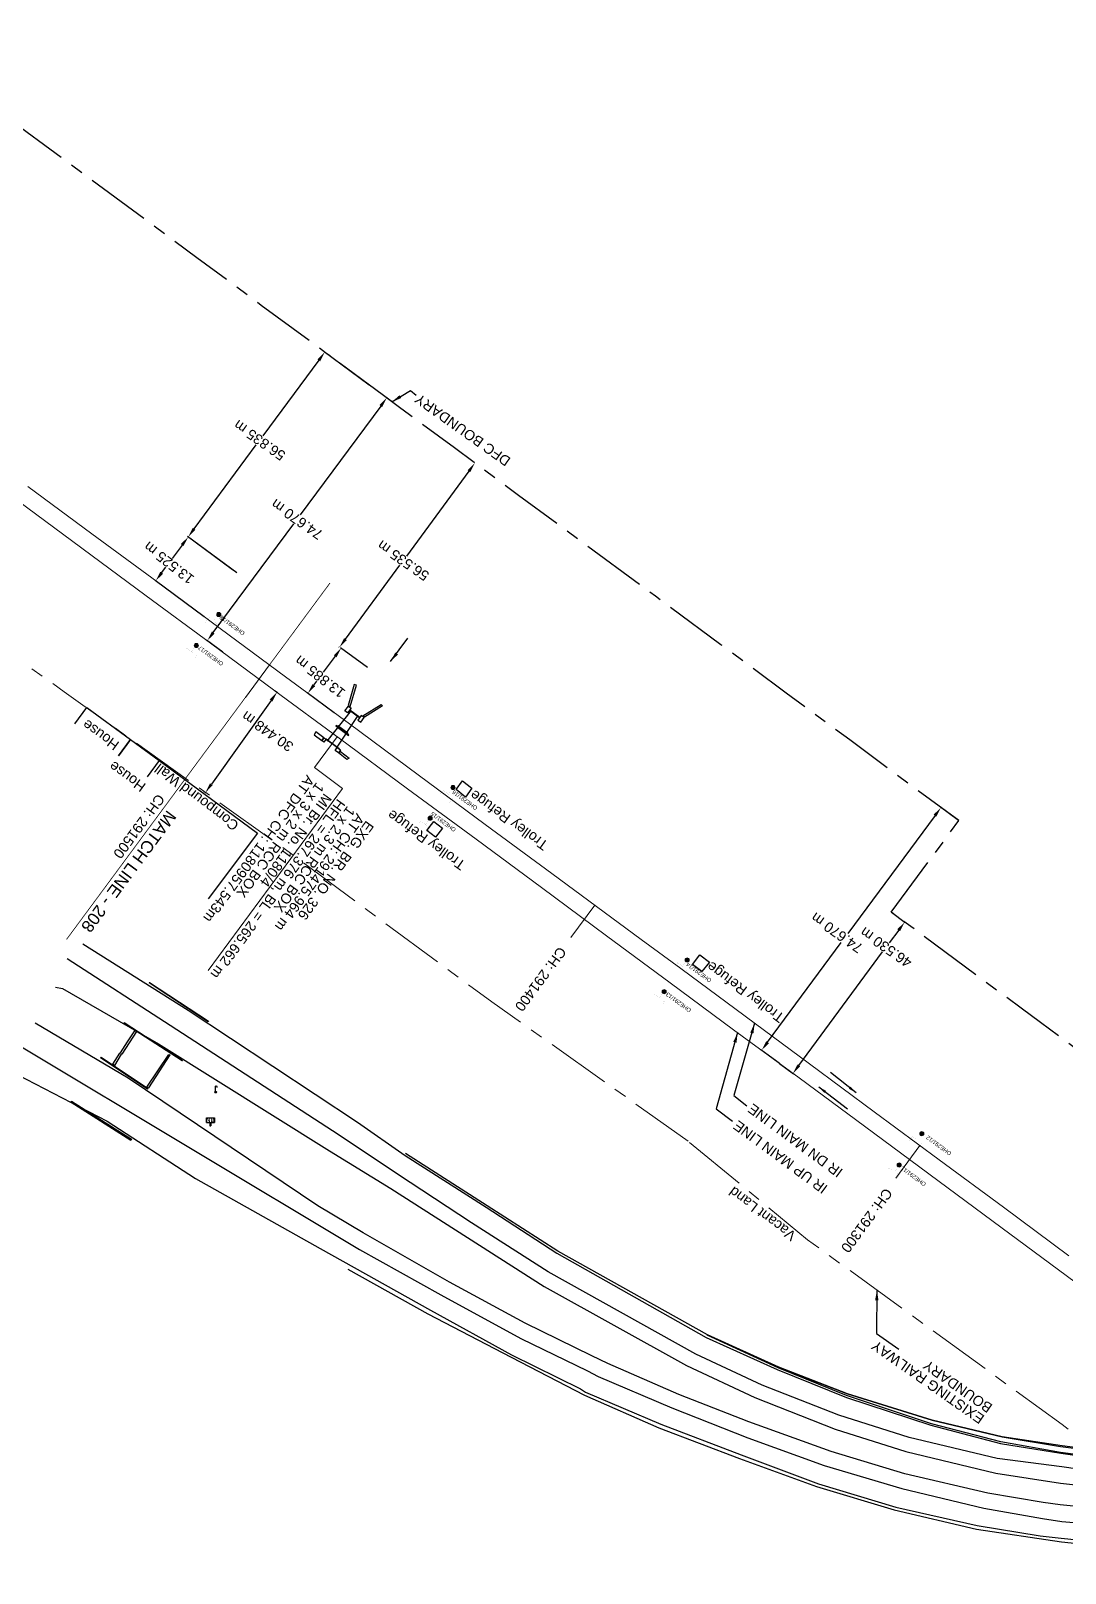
# Model space of a CAD drawing. Header units: metres. Extents: x 646303 to 662875, y 3366650 to 3378730.
# Drawn here: x 651579.8 to 651835.6, y 3374515.6 to 3374897 of the extents above; entities that cross this region are included whole.
import ezdxf
from ezdxf.enums import TextEntityAlignment as Align

# ---------------------------------------------------------------- set-up
doc = ezdxf.new("R2010")
doc.units = ezdxf.units.M
doc.header["$MEASUREMENT"] = 0
doc.header["$PDMODE"] = 3
doc.header["$PDSIZE"] = 0.5
doc.linetypes.add('CENTER', pattern=[50.8, 31.75, -6.35, 6.35, -6.35])
doc.linetypes.add('PHANTOM2', pattern=[1.25, 0.625, -0.125, 0.125, -0.125, 0.125, -0.125])
for name, color, linetype, lineweight in [('BOUNDARY DIMENTION', 10, 'Continuous', 0), ('BRIDGE DETAILS PLAN', 7, 'Continuous', 0), ('CANAL BOTTOM', 5, 'Continuous', 0), ('Existing Chainage', 7, 'Continuous', 0), ('Existing IR Track', 143, 'Continuous', 0), ('Existing Railway Boundary', 7, 'CENTER', 0), ('flow direction', 7, 'Continuous', 0), ('OHE MAST', 8, 'Continuous', 0), ('OHE MAST TEXT', 8, 'Continuous', 0)]:
    doc.layers.add(name, color=color, linetype=linetype, lineweight=lineweight)
for name, color, linetype in [('BRIDGE_PARAPET', 7, 'Continuous'), ('COMPOUND_WALL', 251, 'Continuous'), ('DFCC Boundary', 6, 'CENTER'), ('Dimension', 10, 'Continuous'), ('FOOTPATH', 251, 'Continuous'), ('GRILL', 251, 'Continuous'), ('LAMP_POST', 7, 'Continuous'), ('MATCH LINE', 7, 'Continuous'), ('NAME_BOARD', 251, 'Continuous'), ('RESIDENTIAL_BL_PUC', 251, 'Continuous'), ('RESIDENTIAL_BL_SEMI', 251, 'Continuous'), ('RETAINING_WALL', 7, 'Continuous'), ('SFL_SOFFIT_LVL', 251, 'Continuous'), ('Side Details', 251, 'Continuous'), ('SUB_ROAD_CENTRE', 34, 'Continuous'), ('SUB_ROAD_EDGE', 34, 'Continuous'), ('TOPO_TEXT', 251, 'Continuous'), ('TROLLEY_STAND', 7, 'Continuous'), ('WING_WALL', 7, 'Continuous')]:
    doc.layers.add(name, color=color, linetype=linetype)
doc.styles.add('NB', font='swissbo.ttf', dxfattribs={"height": 1.5})
doc.styles.get("Standard").update_dxf_attribs({"font": 'arial.ttf'})
doc.styles.add('Style-Arial', font='arial.ttf')
doc.dimstyles.new('DIM', dxfattribs={"dimtxt": 2.5, "dimasz": 2.5, "dimexe": 0.18, "dimexo": 0.0625, "dimgap": 0.09, "dimtad": 0, "dimtih": 1, "dimtoh": 1, "dimdec": 3, "dimzin": 0, "dimdsep": 46, "dimtxsty": 'Standard', "dimcen": 0.09, "dimadec": 0, "dimazin": 0, "dimtfac": 1, "dimtdec": 3, "dimtofl": 0, "dimtmove": 0, "dimatfit": 3, "dimfxl": 1, "dimtolj": 1, "dimtzin": 0, "dimarcsym": 0})
doc.dimstyles.new('ISO-25', dxfattribs={"dimtxt": 2.5, "dimasz": 2.5, "dimexe": 1.25, "dimexo": 0.625, "dimtad": 1, "dimtxsty": 'Standard', "dimcen": 2.5, "dimadec": 0, "dimazin": 0, "dimtfac": 1, "dimtmove": 0, "dimatfit": 3, "dimfxl": 1, "dimarcsym": 0})

# ---------------------------------------------------------------- blocks, each defined once
blk = doc.blocks.new('LP')
for points in [[(0, 0), (0, 1.5)], [(0.25, 1.35), (0.44, 1.35)]]:
    blk.add_lwpolyline(points)
for centre, radius, start, end in [((0.07, 0.99), 0.519, 57.6425, 97.3165), ((0.34, 1.33), 0.094, 11.7012, 168.0476)]:
    blk.add_arc(centre, radius, start, end)
at = {"extrusion": (0, 0, -1)}
blk.add_ellipse((0, 0.01), major_axis=(0.308, 0), ratio=0.400495, dxfattribs=at)
blk.add_ellipse((0.35, 1.36), major_axis=(0.0017, 0.0438), ratio=0.461056, start_param=1.74022, end_param=4.575836)
blk = doc.blocks.new('NB')
for p, q in [((-0.98, 0.82), (-0.98, 1.98)), ((-0.98, 1.98), (0.98, 1.98)), ((-0.98, 0.82), (0.98, 0.82)), ((-0.13, 0.82), (-0.13, 0)), ((-0.13, 0), (0.13, 0)), ((0.13, 0.82), (0.13, 0)), ((0.98, 1.98), (0.98, 0.82))]:
    blk.add_line(p, q)
at = {"style": 'NB', "width": 1.025371}
blk.add_text('NB', height=0.988, dxfattribs=at).set_placement((0, 1.4), align=Align.MIDDLE)
blk = doc.blocks.new('OHE MAST')
h = blk.add_hatch(color=256)
edge = h.paths.add_edge_path()
edge.add_arc((0, 0), 0.514, 0, 360)
at = {"const_width": 0.01, "flags": 128}
for points in [[(1.5, 3.5), (1.5, 2), (-1.5, 2), (-1.5, 3.5)], [(0, 2), (0, 0)]]:
    blk.add_lwpolyline(points, dxfattribs=at)
blk.add_circle((0, 0), 0.514)
blk = doc.blocks.new('*D7251')
at = {"layer": 'Defpoints', "color": 0, "transparency": 16777216}
for p in [(651656.58, 3374744.36), (651663.18, 3374739.49), (651654.94, 3374728.32)]:
    blk.add_point(p, dxfattribs=at)
at = {"layer": 'Dimension', "color": 0, "lineweight": -2, "transparency": 16777216}
for p, q in [((651655.1, 3374742.35), (651652.17, 3374738.38)), ((651663.13, 3374739.53), (651656.44, 3374744.47)), ((651649.82, 3374735.2), (651650.54, 3374736.18)), ((651654.89, 3374728.35), (651648.19, 3374733.29))]:
    blk.add_line(p, q, dxfattribs=at)
at = {"layer": 'Dimension', "color": 0, "transparency": 16777216}
for points in [[(651654.76, 3374742.6), (651655.43, 3374742.1), (651656.58, 3374744.36)], [(651649.49, 3374735.45), (651650.16, 3374734.95), (651648.34, 3374733.19)]]:
    blk.add_solid(points, dxfattribs=at)
at = {"layer": 'Dimension', "color": 0, "lineweight": 0, "transparency": 16777216, "insert": (651651.35, 3374737.28), "char_height": 2.5, "attachment_point": 5, "rotation": 142}
blk.add_mtext('\\A1;13.885 m', dxfattribs=at)
blk = doc.blocks.new('*D7252')
at = {"layer": 'Defpoints', "color": 0, "transparency": 16777216}
for p in [(651618.75, 3374771.86), (651630.8, 3374762.96), (651622.76, 3374752.08)]:
    blk.add_point(p, dxfattribs=at)
at = {"layer": 'Dimension', "color": 0, "lineweight": -2, "transparency": 16777216}
for p, q in [((651617.26, 3374769.85), (651614.82, 3374766.55)), ((651630.75, 3374762.99), (651618.6, 3374771.97)), ((651612.19, 3374763), (651613.19, 3374764.35)), ((651622.71, 3374752.12), (651610.56, 3374761.1))]:
    blk.add_line(p, q, dxfattribs=at)
at = {"layer": 'Dimension', "color": 0, "transparency": 16777216}
for points in [[(651616.93, 3374770.1), (651617.6, 3374769.61), (651618.75, 3374771.86)], [(651611.86, 3374763.25), (651612.53, 3374762.75), (651610.71, 3374760.99)]]:
    blk.add_solid(points, dxfattribs=at)
at = {"layer": 'Dimension', "color": 0, "lineweight": 0, "transparency": 16777216, "insert": (651614, 3374765.45), "char_height": 2.5, "attachment_point": 5, "rotation": 142}
blk.add_mtext('\\A1;13.525 m', dxfattribs=at)
blk = doc.blocks.new('*D7317')
at = {"layer": 'Defpoints', "color": 0, "linetype": 'ByBlock', "ltscale": 0.5, "transparency": 16777216}
for p in [(651640.21, 3374733.81), (651622.54, 3374709.02), (651623.04, 3374708.66)]:
    blk.add_point(p, dxfattribs=at)
at = {"layer": 'Existing Railway Boundary', "color": 0, "linetype": 'ByBlock', "lineweight": -2, "ltscale": 0.5, "transparency": 16777216}
for p, q in [((651639.26, 3374731.42), (651624.49, 3374710.7)), ((651640.26, 3374733.78), (651640.86, 3374733.35)), ((651622.59, 3374708.98), (651623.19, 3374708.56))]:
    blk.add_line(p, q, dxfattribs=at)
at = {"layer": 'Existing Railway Boundary', "color": 0, "linetype": 'ByBlock', "ltscale": 0.5, "transparency": 16777216}
for points in [[(651638.92, 3374731.66), (651639.6, 3374731.18), (651640.71, 3374733.46)], [(651624.15, 3374710.94), (651624.83, 3374710.46), (651623.04, 3374708.66)]]:
    blk.add_solid(points, dxfattribs=at)
at = {"layer": 'Existing Railway Boundary', "color": 0, "linetype": 'ByBlock', "ltscale": 0.5, "transparency": 16777216, "insert": (651638.38, 3374723.77), "char_height": 2.5, "attachment_point": 5, "rotation": 145}
blk.add_mtext('\\A1;30.448 m', dxfattribs=at)
blk = doc.blocks.new('*D7104')
at = {"layer": 'BOUNDARY DIMENTION', "color": 0, "lineweight": -2, "transparency": 16777216}
for p, q in [((651688.16, 3374788.12), (651672.74, 3374767.12)), ((651689.59, 3374790.17), (651689.5, 3374790.24)), ((651657.66, 3374746.58), (651671.12, 3374764.91)), ((651656.13, 3374744.6), (651656.03, 3374744.67))]:
    blk.add_line(p, q, dxfattribs=at)
at = {"layer": 'BOUNDARY DIMENTION', "color": 0, "transparency": 16777216}
for points in [[(651687.82, 3374788.36), (651688.5, 3374787.87), (651689.64, 3374790.13)], [(651657.32, 3374746.83), (651657.99, 3374746.33), (651656.18, 3374744.57)]]:
    blk.add_solid(points, dxfattribs=at)
at = {"layer": 'Defpoints', "color": 0, "transparency": 16777216}
for p in [(651689.64, 3374790.13), (651689.64, 3374790.13), (651656.18, 3374744.57)]:
    blk.add_point(p, dxfattribs=at)
at = {"layer": 'BOUNDARY DIMENTION', "color": 0, "transparency": 16777216, "insert": (651671.93, 3374766.02), "char_height": 2.5, "attachment_point": 5, "rotation": 145}
blk.add_mtext('\\A1;56.535 m', dxfattribs=at)
blk = doc.blocks.new('*D7113')
at = {"layer": 'BOUNDARY DIMENTION', "color": 0, "lineweight": -2, "transparency": 16777216}
for p, q in [((651651.04, 3374815.55), (651637.23, 3374796.86)), ((651663.52, 3374809.43), (651652.38, 3374817.66)), ((651620.23, 3374773.86), (651635.6, 3374794.66)), ((651629.74, 3374763.73), (651618.6, 3374771.96))]:
    blk.add_line(p, q, dxfattribs=at)
at = {"layer": 'BOUNDARY DIMENTION', "color": 0, "transparency": 16777216}
for points in [[(651650.71, 3374815.79), (651651.38, 3374815.3), (651652.53, 3374817.56)], [(651619.89, 3374774.11), (651620.56, 3374773.62), (651618.74, 3374771.85)]]:
    blk.add_solid(points, dxfattribs=at)
at = {"layer": 'Defpoints', "color": 0, "transparency": 16777216}
for p in [(651652.53, 3374817.56), (651663.57, 3374809.39), (651629.79, 3374763.69)]:
    blk.add_point(p, dxfattribs=at)
at = {"layer": 'BOUNDARY DIMENTION', "color": 0, "transparency": 16777216, "insert": (651636.41, 3374795.76), "char_height": 2.5, "attachment_point": 5, "rotation": 145}
blk.add_mtext('\\A1;56.835 m', dxfattribs=at)
blk = doc.blocks.new('*D6985')
at = {"layer": 'Defpoints', "color": 0, "linetype": 'Continuous', "ltscale": 0.5, "transparency": 16777216}
for p in [(651792.61, 3374679.08), (651795.96, 3374676.61), (651764.97, 3374641.65)]:
    blk.add_point(p, dxfattribs=at)
at = {"layer": 'DFCC Boundary', "color": 0, "linetype": 'Continuous', "lineweight": -2, "ltscale": 0.5, "transparency": 16777216}
for p, q in [((651792.66, 3374679.04), (651796.1, 3374676.5)), ((651794.47, 3374674.6), (651792.14, 3374671.44)), ((651769.8, 3374641.18), (651790.51, 3374669.24)), ((651765.02, 3374641.61), (651768.46, 3374639.07))]:
    blk.add_line(p, q, dxfattribs=at)
at = {"layer": 'DFCC Boundary', "color": 0, "linetype": 'Continuous', "ltscale": 0.5, "transparency": 16777216}
for points in [[(651794.14, 3374674.84), (651794.81, 3374674.35), (651795.96, 3374676.61)], [(651769.47, 3374641.43), (651770.14, 3374640.94), (651768.32, 3374639.17)]]:
    blk.add_solid(points, dxfattribs=at)
at = {"layer": 'DFCC Boundary', "color": 0, "linetype": 'Continuous', "ltscale": 0.5, "transparency": 16777216, "insert": (651791.33, 3374670.34), "char_height": 2.5, "attachment_point": 5, "rotation": 145}
blk.add_mtext('\\A1;46.530 m', dxfattribs=at)
blk = doc.blocks.new('*D6986')
at = {"layer": 'Defpoints', "color": 0, "linetype": 'Continuous', "ltscale": 0.5, "transparency": 16777216}
for p in [(651804.94, 3374704.95), (651809.35, 3374701.7), (651764.97, 3374641.65)]:
    blk.add_point(p, dxfattribs=at)
at = {"layer": 'DFCC Boundary', "color": 0, "linetype": 'Continuous', "lineweight": -2, "ltscale": 0.5, "transparency": 16777216}
for p, q in [((651809.3, 3374701.74), (651804.8, 3374705.06)), ((651803.46, 3374702.94), (651781.88, 3374673.75)), ((651762.05, 3374646.91), (651780.26, 3374671.55)), ((651764.92, 3374641.68), (651760.42, 3374645.01))]:
    blk.add_line(p, q, dxfattribs=at)
at = {"layer": 'DFCC Boundary', "color": 0, "linetype": 'Continuous', "ltscale": 0.5, "transparency": 16777216}
for points in [[(651803.12, 3374703.19), (651803.79, 3374702.7), (651804.94, 3374704.95)], [(651761.72, 3374647.16), (651762.39, 3374646.66), (651760.57, 3374644.9)]]:
    blk.add_solid(points, dxfattribs=at)
at = {"layer": 'DFCC Boundary', "color": 0, "linetype": 'Continuous', "ltscale": 0.5, "transparency": 16777216, "insert": (651779.19, 3374673.97), "char_height": 2.5, "attachment_point": 5, "rotation": 145}
blk.add_mtext('\\A1;74.670 m', dxfattribs=at)
blk = doc.blocks.new('*D7006')
at = {"layer": 'Defpoints', "color": 0, "linetype": 'Continuous', "ltscale": 0.5, "transparency": 16777216}
for p in [(651667.85, 3374806.24), (651671.76, 3374803.35), (651627.37, 3374743.31)]:
    blk.add_point(p, dxfattribs=at)
at = {"layer": 'DFCC Boundary', "color": 0, "linetype": 'Continuous', "lineweight": -2, "ltscale": 0.5, "transparency": 16777216}
for p, q in [((651666.36, 3374804.23), (651646.47, 3374777.32)), ((651671.71, 3374803.39), (651667.71, 3374806.35)), ((651624.95, 3374748.21), (651644.84, 3374775.12)), ((651627.32, 3374743.34), (651623.32, 3374746.3))]:
    blk.add_line(p, q, dxfattribs=at)
at = {"layer": 'DFCC Boundary', "color": 0, "linetype": 'Continuous', "ltscale": 0.5, "transparency": 16777216}
for points in [[(651666.03, 3374804.48), (651666.7, 3374803.98), (651667.85, 3374806.24)], [(651624.61, 3374748.45), (651625.28, 3374747.96), (651623.46, 3374746.2)]]:
    blk.add_solid(points, dxfattribs=at)
at = {"layer": 'DFCC Boundary', "color": 0, "linetype": 'Continuous', "ltscale": 0.5, "transparency": 16777216, "insert": (651645.66, 3374776.22), "char_height": 2.5, "attachment_point": 5, "rotation": 145}
blk.add_mtext('\\A1;74.670 m', dxfattribs=at)

msp = doc.modelspace()

# ---------------------------------------------------------------- linework, layer by layer
at = {"layer": 'BRIDGE DETAILS PLAN', "color": 7, "linetype": 'Continuous', "lineweight": 0, "flags": 128}
msp.add_lwpolyline([(651655.6363, 3374722.4113), (651650.0147, 3374714.8067), (651656.9557, 3374709.6756), (651623.6696, 3374664.6482)], dxfattribs=at)
at = {"layer": 'BRIDGE_PARAPET', "linetype": 'Continuous'}
for points in [[(651661.109, 3374727.158, 268.439), (651658.612, 3374728.904, 268.446), (651658.729, 3374729.07, 268.444), (651661.226, 3374727.324, 268.444)], [(651655.312, 3374725.197, 268.469), (651655.257, 3374725.106, 268.471), (651658.406, 3374722.792, 268.457), (651658.486, 3374722.916, 268.454)], [(651658.108, 3374723.253, 268.472), (651658.248, 3374723.317, 268.466), (651655.788, 3374725.138, 268.452), (651655.74, 3374724.982, 268.453)], [(651652.898, 3374721.902, 268.436), (651656.053, 3374719.579, 268.43), (651655.974, 3374719.491, 268.433), (651652.819, 3374721.814, 268.433)], [(651623.708, 3374651.95, 271.07), (651609.123, 3374661.579, 270.803), (651609.19, 3374661.709, 270.803), (651623.7767, 3374652.0789, 270.803)], [(651617.275, 3374642.276, 270.957), (651602.799, 3374651.646, 271.096), (651602.887, 3374651.78, 271.075), (651617.3635, 3374642.4097, 271.075)], [(651608.711, 3374635.292, 270.593), (651597.049, 3374643.062, 270.6), (651597.226, 3374643.211, 270.594), (651608.888, 3374635.441, 270.594)], [(651604.56, 3374622.631, 270.334), (651589.7781, 3374631.9852, 270.315), (651589.928, 3374632.299, 270.317), (651604.7099, 3374622.9448, 270.317)]]:
    msp.add_polyline3d(points, close=True, dxfattribs=at)
at = {"layer": 'COMPOUND_WALL', "linetype": 'Continuous'}
msp.add_polyline3d([(651611.587, 3374716.56, 267.061), (651635.871, 3374698.608, 266.224), (651623.669, 3374682.396, 267.678)], dxfattribs=at)
at = {"layer": 'DFCC Boundary', "ltscale": 0.5, "flags": 128}
msp.add_lwpolyline([(655695.597, 3371812.1897), (655640.8822, 3371912.823), (655580.0449, 3371996.7158), (655509.7792, 3372062.0857), (655426.9534, 3372113.9756), (655342.6069, 3372167.9462), (655257.8854, 3372221.2222), (655173.2688, 3372275.363), (655087.3459, 3372327.2788), (655002.8598, 3372380.6107), (654914.5097, 3372429.9473), (654741.1355, 3372529.4419), (654650.033, 3372576.4159), (654568.6995, 3372626.155), (654571.9877, 3372630.6369), (654391.4686, 3372756.327), (654377.1337, 3372736.8494), (654004.4289, 3373016.6995), (654007.7887, 3373020.6424), (653690.5739, 3373253.6486), (653690.5425, 3373253.6059), (653433.8132, 3373453.1485), (653440.7668, 3373462.5592), (653208.8394, 3373636.5534), (653216.1698, 3373646.5105), (653142.1983, 3373700.8896), (653053.6963, 3373771.1122), (652994.4341, 3373810.5255), (652929.3691, 3373859.5713), (652860.9168, 3373902.1103), (652749.6028, 3373984.4705), (652631.2396, 3374070.7175), (652636.2281, 3374078.1704), (652537.912, 3374145.7283), (652392.904, 3374241.2711), (652388.7719, 3374235.6812), (652308.569, 3374304.8076), (652315.9256, 3374314.7669), (652103.9815, 3374448.7876), (652083.1937, 3374464.1943), (652072.7494, 3374471.9329), (652052.3219, 3374487.0684), (652038.1897, 3374497.5387), (652024.0173, 3374508.0388), (652009.8347, 3374518.5254), (651995.6683, 3374529), (651981.7515, 3374539.2836), (651967.8828, 3374549.5317), (651954.6903, 3374559.2866), (651941.4997, 3374569.04), (651923.9377, 3374582.0168), (651906.3215, 3374595.0337), (651892.0868, 3374605.5547), (651877.7985, 3374616.1153), (651861.6288, 3374628.0564), (651845.5071, 3374639.9619), (651829.5757, 3374651.7544), (651824.7911, 3374655.296), (651813.6747, 3374663.5244), (651797.4592, 3374675.4968), (651792.6217, 3374679.0685), (651809.3453, 3374701.6999), (651798.0335, 3374710.0518), (651782.3495, 3374721.6444), (651766.6655, 3374733.2369), (651750.5163, 3374745.1875), (651734.3118, 3374757.179), (651717.3274, 3374769.6994), (651700.4625, 3374782.1317), (651684.6001, 3374793.8578), (651668.5938, 3374805.6902), (651652.6806, 3374817.4203), (651636.8173, 3374829.1137), (651620.9269, 3374840.8662), (651604.9647, 3374852.6718), (651588.7459, 3374864.6312), (651572.5882, 3374876.5455), (651556.6943, 3374888.2868), (651540.8409, 3374899.9983), (651524.5553, 3374912.0488), (651508.2568, 3374924.109), (651492.7938, 3374935.5157), (651477.3997, 3374946.8715), (651461.3291, 3374958.7436), (651445.2311, 3374970.6359), (651429.3555, 3374982.3615), (651413.4375, 3374994.1184), (651396.6322, 3375006.522), (651379.7761, 3375018.963), (651363.6644, 3375030.8565), (651352.7728, 3375038.8965), (651331.6522, 3375054.4784), (651315.7738, 3375066.1947), (651299.7306, 3375078.0412), (651283.6239, 3375089.9346), (651273.9044, 3375097.1057), (651264.2377, 3375104.2378), (651243.4187, 3375119.6324), (651222.5077, 3375135.095), (651201.5462, 3375150.5784), (651180.4926, 3375166.1298), (651161.7365, 3375179.9701), (651143.0969, 3375193.7244), (651126.6442, 3375205.9373), (651110.0563, 3375218.2505), (651088.7204, 3375233.9244), (651067.5473, 3375249.4788), (651049.4448, 3375262.8672), (651031.0656, 3375276.4601), (651013.3004, 3375289.5618), (650995.6557, 3375302.5748), (650975.556, 3375317.4171), (650955.4878, 3375332.2363), (650948.8014, 3375337.1771), (650951.4372, 3375340.7501), (650937.0874, 3375351.3535), (650916.0918, 3375366.8677), (650897.9224, 3375380.2929), (650879.805, 3375393.6796), (650866.8386, 3375403.2309), (650853.9116, 3375412.7532), (650835.5886, 3375426.289), (650817.2946, 3375439.8035), (650797.968, 3375454.1206), (650778.7222, 3375468.3781), (650760.7655, 3375481.6337), (650742.8011, 3375494.8949), (650723.0807, 3375509.4255), (650703.3693, 3375523.9495), (650688.6613, 3375534.8372), (650673.8463, 3375545.804), (650653.7938, 3375560.6295), (650633.6894, 3375575.4932), (650612.6421, 3375591.0542), (650592.0153, 3375606.3042), (650570.0328, 3375622.5591), (650548.5001, 3375638.4814), (650530.5234, 3375651.793), (650512.3606, 3375665.2423), (650494.7465, 3375678.2665), (650476.9008, 3375691.462), (650459.2976, 3375704.4721), (650441.3132, 3375717.7633), (650427.1261, 3375728.1319), (650413.8099, 3375737.864), (650402.677, 3375746.2697), (650389.8486, 3375755.6668), (650377.7322, 3375764.5425), (650360.7275, 3375777.1141), (650343.7744, 3375789.6482), (650325.0342, 3375803.5254), (650306.3109, 3375817.39), (650287.6225, 3375831.2124), (650268.717, 3375845.1957), (650250.337, 3375858.8009), (650231.8256, 3375872.5033), (650215.4559, 3375884.6355), (650199.261, 3375896.6381), (650189.9351, 3375903.5429), (650184.6476, 3375907.4517), (650170.3331, 3375918.0338), (650153.2211, 3375930.7288), (650135.9365, 3375943.5518), (650119.2313, 3375955.9159), (650102.3769, 3375968.3905), (650085.2738, 3375981.0461), (650068.2078, 3375993.6742), (650052.7787, 3376005.1011), (650037.4384, 3376016.4621), (650022.1728, 3376027.766), (650006.9632, 3376039.0283), (649974.7512, 3376062.8762), (649961.4537, 3376072.7117), (649948.2091, 3376082.508), (649944.476, 3376085.2722), (649918.728, 3376050.5341), (649909.4316, 3376057.4177), (649896.4092, 3376067.0604), (649893.7832, 3376069.0128), (649891.1645, 3376070.9437), (649888.4639, 3376072.9569), (649875.744, 3376082.3694), (649867.5551, 3376088.4016), (649853.4118, 3376098.8745), (649839.2513, 3376109.3603), (649829.0749, 3376116.9005), (649827.2194, 3376118.2675), (649818.0867, 3376125.0366), (649808.8566, 3376131.8779), (649793.2502, 3376143.4201), (649777.6288, 3376154.9733), (649763.6321, 3376165.3144), (649749.5741, 3376175.7007), (649733.9228, 3376187.2754), (649718.3343, 3376198.8036), (649705.3241, 3376208.4391), (649692.3703, 3376218.0327), (649678.0208, 3376228.6769), (649663.5747, 3376239.3366), (649646.4625, 3376252.0623), (649634.6272, 3376260.744), (649624.9192, 3376267.9946), (649615.0208, 3376275.3876), (649599.9831, 3376286.4834), (649588.9857, 3376294.598), (649590.032, 3376296.0132), (649586.1685, 3376298.8639), (649569.3593, 3376311.3207), (649552.641, 3376323.7102), (649537.2353, 3376335.0739), (649521.9792, 3376346.327), (649506.2408, 3376358.0035), (649490.3575, 3376369.7875), (649475.7578, 3376380.5673), (649461.1933, 3376391.3211), (649445.4753, 3376402.9572), (649429.8494, 3376414.5253), (649414.4906, 3376425.9209), (649378.3483, 3376452.6365), (649368.4603, 3376459.9984), (649352.6509, 3376471.6682), (649336.6992, 3376483.4434), (649322.3941, 3376494.1037), (649307.6557, 3376505.0862), (649290.8736, 3376517.4208), (649273.972, 3376529.8435), (649258.1992, 3376541.4854), (649242.2966, 3376553.2232), (649226.5432, 3376564.8634), (649210.8826, 3376576.435), (649195.2207, 3376588.0769), (649179.5326, 3376599.7383), (649164.9134, 3376610.5118), (649150.5177, 3376621.1205), (649135.415, 3376632.3287), (649120.2337, 3376643.5954), (649107.8929, 3376652.6743), (649095.5927, 3376661.7234), (649079.5687, 3376673.5769), (649063.4846, 3376685.4748), (649046.5651, 3376697.9756), (649029.6506, 3376710.4727), (649013.3465, 3376722.5351), (648996.9805, 3376734.6431), (648980.3936, 3376746.8979), (648963.6626, 3376759.259), (648946.7453, 3376771.7643), (648929.6945, 3376784.3682), (648913.5118, 3376796.3614), (648897.2206, 3376808.435), (648876.2496, 3376823.9678), (648855.1325, 3376839.6089), (648839.3985, 3376851.2044), (648823.6596, 3376862.8037), (648806.187, 3376875.7235), (648788.7814, 3376888.5937), (648772.4766, 3376900.6763), (648756.1277, 3376912.7915), (648748.6058, 3376918.3049), (648733.321, 3376929.6306), (648718.1841, 3376940.8501), (648694.1574, 3376958.9078), (648686.9154, 3376964.1595), (648685.9321, 3376964.8321), (648667.95, 3376978.2197), (648649.3198, 3376992.1471), (648633.5557, 3377003.8368), (648617.684, 3377015.6038), (648613.3865, 3377018.7718), (648613.1308, 3377018.4261), (648605.39, 3377024.1325), (648593.439, 3377032.9404), (648576.5994, 3377045.3816), (648559.8787, 3377057.7351), (648542.9247, 3377070.3132), (648525.9483, 3377082.908), (648511.3109, 3377093.7409), (648496.5572, 3377104.6599), (648477.562, 3377118.7172), (648458.5464, 3377132.7896), (648451.3349, 3377138.2101), (648435.5918, 3377149.862), (648422.1096, 3377159.9046), (648408.3664, 3377170.0637), (648394.6863, 3377180.1761), (648381.6588, 3377189.818), (648368.6059, 3377199.4787), (648354.1188, 3377210.196), (648339.6473, 3377220.9017), (648325.8166, 3377231.1386), (648311.9735, 3377241.3853), (648297.2469, 3377252.2824), (648283.6168, 3377262.3688), (648282.6002, 3377260.9951), (648281.5015, 3377261.8082), (648268.446, 3377271.4578), (648255.3849, 3377281.1115), (648243.3023, 3377290.0413), (648231.5826, 3377298.7116), (648230.1246, 3377299.843), (648216.137, 3377310.1827), (648202.3989, 3377320.3379), (648187.9045, 3377331.0225), (648173.4524, 3377341.7035), (648159.964, 3377351.7009), (648146.3755, 3377361.7726), (648132.3698, 3377372.1252), (648118.3132, 3377382.5155), (648104.5683, 3377392.6752), (648090.8453, 3377402.8186), (648079.0331, 3377411.5788), (648067.1746, 3377420.3734), (648052.1864, 3377431.461), (648037.1291, 3377442.5999), (648023.4384, 3377452.7367), (648009.6421, 3377462.9518), (647998.5681, 3377471.1475), (647977.6651, 3377486.6371), (647970.8013, 3377491.7424), (647954.3046, 3377504.0127), (647940.5645, 3377514.1537), (647927.1436, 3377524.0583), (647912.5029, 3377534.9198), (647897.7662, 3377545.8524), (647883.3488, 3377556.5286), (647868.9785, 3377567.1699), (647855.3948, 3377577.2425), (647841.7032, 3377587.3948), (647828.8284, 3377596.8277), (647815.9828, 3377606.2395), (647798.869, 3377618.9232), (647787.996, 3377626.9816), (647769.1212, 3377640.9619), (647756.6675, 3377650.183), (647742.624, 3377660.5991), (647728.5049, 3377671.0713), (647713.635, 3377682.0926), (647698.699, 3377693.1628), (647681.9918, 3377705.517), (647665.4025, 3377717.7839), (647652.0515, 3377727.6811), (647638.8028, 3377737.5025), (647625.2604, 3377747.546), (647611.724, 3377757.585), (647601.846, 3377764.9047), (647586.5632, 3377776.2354), (647574.9107, 3377784.8659), (647552.1318, 3377801.7377), (647544.5766, 3377807.3492), (647531.2096, 3377817.2774), (647518.7824, 3377826.4783), (647506.3678, 3377835.6698), (647493.0662, 3377845.5438), (647479.7149, 3377855.4547), (647466.3541, 3377865.3556), (647452.9886, 3377875.26), (647440.1702, 3377884.755), (647427.3392, 3377894.2595), (647421.9004, 3377898.2902), (647422.4016, 3377898.9655), (647413.1507, 3377905.8213), (647398.5546, 3377916.6386), (647385.2867, 3377926.4568), (647372.1159, 3377936.2032), (647357.4127, 3377947.1112), (647351.2811, 3377951.6601), (647330.0092, 3377967.4105), (647317.4471, 3377976.6964), (647304.414, 3377986.3606), (647291.335, 3377996.0589), (647278.7541, 3378005.3917), (647266.0777, 3378014.7954), (647252.9457, 3378024.4462), (647239.9839, 3378033.9719), (647225.7512, 3378044.5255), (647211.5179, 3378055.0796), (647196.511, 3378066.208), (647181.4966, 3378077.3419), (647167.7872, 3378087.5064), (647154.0498, 3378097.6917), (647140.7668, 3378107.5414), (647127.4862, 3378117.3893), (647113.2521, 3378127.9375), (647099.0375, 3378138.4713), (647085.0268, 3378148.8592), (647070.9977, 3378159.2608), (647056.5444, 3378169.9697), (647042.0873, 3378180.6814), (647027.5624, 3378191.4464), (647013.0728, 3378202.1851), (646999.864, 3378211.9684), (646986.6741, 3378221.7376), (646973.6148, 3378231.4185), (646960.4875, 3378241.1499), (646945.7953, 3378252.0414), (646931.0256, 3378262.9902), (646930.6274, 3378263.2852), (646951.9475, 3378292.0562)], dxfattribs=at)
at = {"layer": 'Existing Chainage', "color": 0, "linetype": 'Continuous', "lineweight": 13, "flags": 128}
for points in [[(651632.9078, 3374732.1508), (651638.8474, 3374740.1957)], [(651713.3619, 3374672.757), (651719.2995, 3374680.8034)], [(651793.7694, 3374613.3155), (651799.7124, 3374621.358)]]:
    msp.add_lwpolyline(points, dxfattribs=at)
at = {"layer": 'Existing IR Track', "flags": 128}
for points in [[(651579.1189, 3374784.3325), (651594.9406, 3374772.6556), (651610.9589, 3374760.8073), (651626.6494, 3374749.2014), (651642.7856, 3374737.2881), (651658.6137, 3374725.6023), (651675.5894, 3374713.0667), (651692.2289, 3374700.7793), (651708.6751, 3374688.6433), (651730.784, 3374672.3289), (651740.5678, 3374665.1098), (651756.4758, 3374653.3717), (651772.4107, 3374641.5647), (651788.4038, 3374629.7145), (651804.4734, 3374617.8398), (651820.3699, 3374606.093), (651836.5668, 3374594.1114)], [(651576.5256, 3374780.8318), (651592.4639, 3374769.0439), (651608.3751, 3374757.3152), (651624.2474, 3374745.6152), (651640.2129, 3374733.813), (651656.1152, 3374722.0573), (651673.0205, 3374709.5953), (651689.9496, 3374697.1156), (651706.099, 3374685.1649), (651722.2482, 3374673.2143), (651737.9662, 3374661.5967), (651753.6503, 3374650.004), (651769.8215, 3374638.0643), (651786.0143, 3374626.1085), (651801.8928, 3374614.3552), (651817.845, 3374602.5474), (651833.9874, 3374590.6265), (651850.1571, 3374578.6854)]]:
    msp.add_lwpolyline(points, dxfattribs=at)
at = {"layer": 'Existing Railway Boundary', "ltscale": 0.5, "flags": 128}
for points in [[(646392.1468, 3378591.2261), (646396.278, 3378587.827), (646429.651, 3378563.418), (646508.624, 3378505.748), (646567.005, 3378462.112), (646623.834, 3378415.482), (646669.109, 3378384.322), (646783.715, 3378301.571), (646838.51, 3378262.658), (646952.965, 3378175.311), (647008.322, 3378137.109), (647042.48, 3378108.182), (647061.492, 3378093.308), (647116.071, 3378054.446), (647172.63, 3378010.839), (647203.302, 3377988.485), (647278.805, 3377934.138), (647286.816, 3377929.324), (647322.757, 3377901.879), (647327.453, 3377897.612), (647377.707, 3377860.589), (647378.814, 3377859.734), (647437.901, 3377816.941), (647606.644, 3377691.844), (647666.769, 3377648.092), (647794.937, 3377549.687), (647975.1074, 3377413.5011), (647977.8017, 3377417.0657), (648027.4338, 3377380.0062), (648110.3973, 3377319.5954), (648183.2081, 3377266.1501), (648191.8776, 3377258.0726), (648269.3864, 3377190.3732), (648349.8663, 3377128.7481), (648429.2911, 3377068.0894), (648510.0332, 3377005.89), (648593.7861, 3376946.3385), (648703.2639, 3376868.3893), (648785.9497, 3376807.1919), (648843.0976, 3376764.9217), (648884.3359, 3376734.4192), (648925.4213, 3376703.4942), (649003.8619, 3376641.5777), (649085.6243, 3376580.268), (649160.7342, 3376521.6531), (649159.399, 3376518.699), (649597.03, 3376195.673), (649628.576, 3376173.111), (649858.736, 3376011.074), (649859.639, 3376011.308), (649903.9096, 3375976.0332), (649983.9778, 3375912.8788), (650064.087, 3375849.8458), (650145.5828, 3375789.5147), (650203.6992, 3375747.6273), (650229.1146, 3375729.8999), (650311.1336, 3375670.8996), (650393.4676, 3375613.5658), (650474.1888, 3375553.4634), (650558.5306, 3375491.2802), (650640.5125, 3375430.4873), (650721.5874, 3375369.5602), (650805.2992, 3375310.9776), (650888.8131, 3375251.7425), (650970.5637, 3375191.0218), (650979.148, 3375182.473), (651022.914, 3375150.971), (651049.438, 3375131.658), (651080.6121, 3375108.7365), (651121.6394, 3375080.124), (651162.5065, 3375051.934), (651219.8827, 3375012.3945), (651276.5566, 3374969.1448), (651325.3169, 3374928.7321), (651378.6731, 3374889.2566), (651430.8267, 3374849.9676), (651482.8933, 3374810.1206), (651533.9278, 3374772.1437), (651588.1143, 3374733.5561), (651641.577, 3374695.4503), (651693.877, 3374656.8656), (651742.5416, 3374622.3281)], [(652138.5181, 3374169.269), (652262.3125, 3374174.3455), (652341.9904, 3374170.6582), (652396.815, 3374164.7258), (652243.2574, 3374262.7332), (651946.597, 3374469.5072), (651834.8679, 3374552.3693), (651771.9082, 3374598.0705), (651742.5416, 3374622.3281)]]:
    msp.add_lwpolyline(points, dxfattribs=at)
at = {"layer": 'FOOTPATH', "linetype": 'Continuous'}
msp.add_polyline3d([(651856.4517, 3374542.5836, 276.112), (651834.5059, 3374545.4344, 275.828), (651819.7399, 3374548.0991, 275.615), (651802.5668, 3374552.5392, 275.286), (651781.5627, 3374559.5529, 274.78), (651764.6672, 3374566.3379, 274.346), (651747.1267, 3374574.4498, 273.867), (651747.2097, 3374574.5438, 273.896), (651764.7778, 3374566.5437, 274.402), (651781.7969, 3374559.9322, 274.884), (651802.774, 3374553.4161, 275.287), (651820.0623, 3374549.3397, 275.665), (651834.532, 3374546.9432, 275.825), (651856.5935, 3374544.1819, 276.173)], dxfattribs=at)
at = {"layer": 'GRILL', "linetype": 'Continuous'}
for points in [[(652142.7375, 3374535.3484, 273.706), (652114.8571, 3374535.9299, 274.383), (652088.5238, 3374536.8715, 274.872), (652062.1041, 3374537.4779, 275.417), (652042.5721, 3374538.1085, 275.711), (652021.1063, 3374538.63, 275.997), (651998.6673, 3374539.2986, 276.32), (651973.6598, 3374540.0301, 276.466), (651938.5545, 3374540.8576, 276.54), (651927.5415, 3374541.5282, 276.646), (651879.4023, 3374542.6976, 276.544), (651856.4655, 3374544.2978, 276.078), (651834.8903, 3374547.0795, 275.826), (651820.0623, 3374549.3397, 275.665), (651802.7724, 3374553.4173, 275.286), (651781.7969, 3374559.9322, 274.884), (651764.8122, 3374566.5329, 274.403), (651747.2083, 3374574.5436, 273.897), (651710.1455, 3374595.2632, 272.727), (651692.7315, 3374606.447, 272.211), (651672.5139, 3374619.3608, 271.501)], [(651658.1987, 3374590.8035, 269.825), (651677.9832, 3374579.7413, 270.437), (651698.6029, 3374568.9931, 271.17), (651716.7412, 3374559.6546, 271.702), (651735.1213, 3374551.5107, 272.437), (651755.12, 3374543.9659, 273.021), (651774.1739, 3374536.9879, 273.673), (651793.3368, 3374531.2441, 274.203), (651813.6864, 3374526.5104, 274.752), (651834.773, 3374523.3101, 275.091), (651846.6416, 3374522.0919, 275.29)]]:
    msp.add_polyline3d(points, dxfattribs=at)
at = {"layer": 'MATCH LINE', "linetype": 'PHANTOM2', "ltscale": 15, "const_width": 0.2}
msp.add_lwpolyline([(651653.8248, 3374760.4644), (651588.6774, 3374672.3369)], dxfattribs=at)
at = {"layer": 'RESIDENTIAL_BL_PUC', "linetype": 'Continuous'}
msp.add_polyline3d([(651590.7424, 3374725.605, 268.78), (651593.687, 3374729.646, 268.78), (651604.482, 3374721.78, 268.653), (651601.5374, 3374717.739, 268.653)], dxfattribs=at)
at = {"layer": 'RESIDENTIAL_BL_SEMI', "linetype": 'Continuous'}
msp.add_polyline3d([(651601.5216, 3374717.7506, 268.653), (651604.482, 3374721.78, 268.653), (651611.587, 3374716.56, 267.061), (651608.6266, 3374712.5306, 267.061)], dxfattribs=at)
at = {"layer": 'RETAINING_WALL', "linetype": 'Continuous'}
for points in [[(651659.833, 3374735.394, 266.875), (651658.349, 3374730.181, 267.934), (651658.848, 3374729.922, 267.932), (651660.3601, 3374735.2336, 267.932)], [(651666.795, 3374730.12, 266.902), (651662.35, 3374727.309, 267.952), (651661.957, 3374727.583, 267.954), (651666.4897, 3374730.4495, 267.954)], [(651649.941, 3374722.944, 268.034), (651651.845, 3374721.478, 268.012), (651652.261, 3374722.153, 268.242), (651650.3569, 3374723.6191, 268.242)], [(651658.577, 3374717.176, 268.151), (651658.02, 3374716.831, 268.068), (651655.898, 3374718.44, 268.064), (651656.4595, 3374718.7878, 268.064)], [(651600.075, 3374641.476, 270.221), (651601.855, 3374644.153, 270.219), (651601.973, 3374644.248, 270.627), (651603.739, 3374646.97, 270.639), (651605.589, 3374649.749, 270.997), (651605.98, 3374649.523, 271.017), (651604.162, 3374646.711, 270.967), (651602.348, 3374643.944, 270.653), (651602.201, 3374643.905, 270.214), (651600.521, 3374641.139, 270.217)], [(651608.498, 3374635.82, 268.431), (651613.982, 3374643.882, 270.594), (651614.237, 3374643.783, 270.58), (651608.941, 3374635.655, 270.228)]]:
    msp.add_polyline3d(points, close=True, dxfattribs=at)
at = {"layer": 'SFL_SOFFIT_LVL', "linetype": 'Continuous'}
for points in [[(651653.087, 3374721.349, 267.714), (651659.137, 3374728.919, 267.285)], [(651660.718, 3374727.715, 267.315), (651655.371, 3374719.595, 267.701)]]:
    msp.add_polyline3d(points, dxfattribs=at)
at = {"layer": 'SUB_ROAD_CENTRE', "linetype": 'Continuous'}
for points in [[(652140.6905, 3374529.7807, 273.732), (652114.9668, 3374530.5303, 274.297), (652087.533, 3374531.2157, 274.874), (652041.9863, 3374532.4929, 275.577), (652021.2394, 3374533.3467, 275.83), (651998.7006, 3374533.8438, 276.012), (651973.778, 3374534.3917, 276.14), (651939.0066, 3374535.6813, 276.243), (651880.3071, 3374537.0784, 276.314), (651856.3713, 3374538.7512, 276.026), (651834.825, 3374541.8849, 275.762), (651818.8054, 3374543.9158, 275.693), (651797.0472, 3374549.1578, 275.253), (651779.6398, 3374554.6744, 274.886), (651760.7227, 3374562.1135, 274.434), (651744.3204, 3374569.7898, 274.001), (651707.8167, 3374590.1116, 272.82), (651688.8434, 3374602.2078, 272.144), (651670.5121, 3374614.3003, 271.534), (651656.056, 3374623.914, 270.986), (651614.269, 3374651.041, 269.779), (651588.858, 3374667.544, 269.342)], [(651577.5338, 3374645.7636, 268.748), (651661.1268, 3374595.6259, 269.642), (651681.24, 3374584.3887, 270.157), (651701.0304, 3374573.6596, 270.858), (651717.4723, 3374565.6524, 271.367), (651720.1282, 3374564.2356, 271.465), (651738.3788, 3374556.4575, 272.08), (651757.1808, 3374549.0334, 272.622), (651776.0122, 3374542.2471, 273.195), (651795.2653, 3374536.502, 273.773), (651815.5044, 3374531.6574, 274.395), (651830.0279, 3374529.1044, 274.626), (651834.8358, 3374528.3779, 274.741), (651857.5423, 3374526.4504, 275.223)]]:
    msp.add_polyline3d(points, dxfattribs=at)
at = {"layer": 'SUB_ROAD_EDGE', "linetype": 'Continuous'}
for points in [[(651592.704, 3374671.221, 269.291), (651618.768, 3374654.834, 269.704), (651660.656, 3374627.12, 271.003), (651672.3833, 3374618.8913, 271.343), (651692.4656, 3374606.0839, 272.04), (651709.9367, 3374594.7411, 272.58), (651746.8791, 3374573.8493, 273.724), (651764.4374, 3374565.9728, 274.177), (651781.5404, 3374559.0097, 274.632), (651802.3937, 3374552.1915, 275.09), (651819.6869, 3374547.6965, 275.45), (651834.599, 3374545.2784, 275.617), (651856.4201, 3374542.1062, 275.881), (651882.4453, 3374540.3933, 276.292), (651916.9689, 3374539.3182, 276.302), (651938.5238, 3374538.9823, 276.231), (651973.7669, 3374538.0803, 276.082), (651998.6996, 3374537.946, 275.96), (652020.9934, 3374537.8724, 275.735), (652042.374, 3374537.8658, 275.671), (652063.2329, 3374536.9731, 275.179), (652088.6187, 3374536.0593, 274.723), (652114.6906, 3374535.616, 274.187), (652142.5677, 3374534.8284, 273.557)], [(651585.9, 3374660.489, 269.382), (651587.666, 3374660.221, 269.352), (651611.383, 3374646.509, 269.935), (651653.714, 3374620.005, 271.067), (651668.8624, 3374610.7317, 271.606), (651706.766, 3374586.4552, 272.969), (651742.027, 3374566.9548, 274.179), (651758.8554, 3374559.0516, 274.657), (651778.753, 3374551.2401, 275.119), (651796.2692, 3374545.712, 275.473), (651818.4753, 3374540.3155, 275.912), (651834.4586, 3374537.8394, 276.01), (651856.7977, 3374535.42, 276.203), (651881.9535, 3374533.7075, 276.409), (651916.6661, 3374532.5795, 276.398), (651940.5076, 3374531.8396, 276.396), (651975.302, 3374530.7291, 276.281), (651998.8128, 3374530.1383, 276.128), (652022.0418, 3374529.42, 275.935), (652041.7996, 3374528.9788, 275.698), (652064.2511, 3374528.2184, 275.376), (652087.7576, 3374527.727, 274.976), (652116.0798, 3374526.8145, 274.386), (652140.8786, 3374526.1182, 273.831)], [(651845.9839, 3374531.3275, 274.741), (651834.4031, 3374532.5012, 274.501), (651830.1805, 3374533.0315, 274.431), (651816.5255, 3374535.381, 274.202), (651796.0168, 3374540.1677, 273.572), (651777.8134, 3374545.666, 272.993), (651757.422, 3374553.0403, 272.385), (651740.072, 3374559.7773, 271.908), (651722.561, 3374567.4234, 271.342), (651718.5951, 3374569.3784, 271.2), (651702.0811, 3374577.4009, 270.73), (651683.3408, 3374587.5954, 270.155), (651662.0051, 3374599.7576, 269.663), (651650.789, 3374606.475, 269.51), (651603.936, 3374637.993, 269.325), (651580.896, 3374651.598, 269.138)], [(651574.217, 3374640.112, 268.784), (651598.704, 3374627.379, 269.04), (651620.534, 3374613.226, 269.241), (651651.4, 3374595.92, 269.487), (651678.7127, 3374580.613, 270.258), (651698.6957, 3374569.5771, 271.024), (651715.7685, 3374561.1846, 271.586), (651717.0266, 3374560.3555, 271.656), (651735.6646, 3374552.4357, 272.322), (651755.4949, 3374544.8346, 272.903), (651774.6353, 3374537.6468, 273.479), (651793.7763, 3374531.9457, 274.053), (651813.9049, 3374527.4139, 274.606), (651829.4849, 3374524.8114, 274.863), (651834.6554, 3374524.2755, 274.958), (651846.7355, 3374523.0326, 275.193)]]:
    msp.add_polyline3d(points, dxfattribs=at)
at = {"layer": 'TROLLEY_STAND', "linetype": 'Continuous'}
for points in [[(651685.018, 3374709.373, 268.506), (651686.589, 3374711.557, 268.502), (651688.902, 3374709.727, 268.529), (651687.331, 3374707.543, 268.529)], [(651679.932, 3374697.603, 268.399), (651677.734, 3374699.236, 268.496), (651679.466, 3374701.47, 268.458), (651681.6654, 3374699.836, 268.458)], [(651745.826, 3374664.37, 268.423), (651743.449, 3374666.128, 268.428), (651745.279, 3374668.478, 268.344), (651747.656, 3374666.72, 268.344)]]:
    msp.add_polyline3d(points, close=True, dxfattribs=at)
at = {"layer": 'WING_WALL', "linetype": 'Continuous'}
for points in [[(651659.1, 3374729.544, 268.227), (651658.144, 3374728.393, 268.451), (651657.463, 3374728.847, 268.435), (651658.4297, 3374730.0108, 268.435)], [(651661.566, 3374727.714, 268.241), (651660.717, 3374726.579, 268.443), (651661.419, 3374726.034, 268.437), (651662.2766, 3374727.1805, 268.437)], [(651651.858, 3374721.47, 268.451), (651652.368, 3374722.17, 268.478), (651652.804, 3374721.789, 268.464), (651652.2938, 3374721.0887, 268.464)], [(651655.917, 3374718.478, 268.498), (651655.112, 3374719.062, 268.447), (651655.596, 3374719.755, 268.456), (651656.4021, 3374719.1702, 268.456)]]:
    msp.add_polyline3d(points, close=True, dxfattribs=at)

# ---------------------------------------------------------------- block references
at = {"layer": 'LAMP_POST', "linetype": 'Continuous'}
msp.add_blockref('LP', (651625.526, 3374634.543, 268.282), dxfattribs=at)
at = {"layer": 'NAME_BOARD', "linetype": 'Continuous'}
msp.add_blockref('NB', (651624.26, 3374626.257, 270.604), dxfattribs=at)
at = {"layer": 'OHE MAST', "color": 2, "rotation": 143.3908318566117}
for p in [(651626.311, 3374752.67), (651620.75, 3374745), (651684.263, 3374709.88), (651678.598, 3374702.294), (651742.154, 3374667.249), (651736.47, 3374659.397), (651800.189, 3374624.285), (651794.604, 3374616.523)]:
    msp.add_blockref('OHE MAST', p, dxfattribs=at)

# ---------------------------------------------------------------- texts
at = {"layer": 'BRIDGE DETAILS PLAN', "color": 10}
for s, p in [('AT DFC CH: 1180957.543m', (651648.1189, 3374713.1711)), ('1 x 3 x 2 m RCC BOX', (651650.5198, 3374711.3428)), (' MI Br. No. 1180/4', (651652.9779, 3374709.4123))]:
    msp.add_text(s, height=2.5, rotation=234, dxfattribs=at).set_placement(p)
at = {"layer": 'BRIDGE DETAILS PLAN'}
for s, p in [('HFL = 267.376 m, BL = 265.662 m', (651655.7338, 3374707.2696)), ('1 x 2.3 m RCC BOX', (651658.1653, 3374705.4823)), ('AT CH: 291475.964 m', (651660.4616, 3374703.6612)), ('EXG. BR. NO. 326', (651662.8256, 3374701.8739))]:
    msp.add_text(s, height=2.5, rotation=234, dxfattribs=at).set_placement(p)
at = {"layer": 'DFCC Boundary', "linetype": 'Continuous', "ltscale": 5}
msp.add_text('DFC BOUNDARY', height=2.5, rotation=144.561355, dxfattribs=at).set_placement((651698.7261, 3374791.2148))
at = {"layer": 'Existing Chainage', "color": 0, "linetype": 'Continuous', "lineweight": 0, "char_height": 2.5, "attachment_point": 6, "line_spacing_factor": 0.6, "style": 'Style-Arial'}
for s, insert, rotation in [('CH: 291500', (651601.056, 3374692.7891), 233.561652), ('CH: 291400', (651700.3904, 3374655.0114), 233.575612), ('CH: 291300', (651781.0351, 3374595.328), 233.537265)]:
    msp.add_mtext(s, dxfattribs=dict(at, insert=insert, rotation=rotation))
at = {"layer": 'Existing IR Track', "color": 7, "lineweight": 0}
for s, rotation, p in [('IR DN MAIN LINE', 143.586435, (651757.6552, 3374630.8645)), ('IR UP MAIN LINE', 143.589871, (651754.0502, 3374626.7145))]:
    msp.add_text(s, height=2.5, rotation=rotation, dxfattribs=at).set_placement(p, align=Align.MIDDLE_RIGHT)
at = {"layer": 'Existing Railway Boundary', "linetype": 'Continuous', "ltscale": 5}
for s, p in [('EXISTING RAILWAY', (651815.8973, 3374554.3896)), ('BOUNDARY', (651817.884, 3374557.1133))]:
    msp.add_text(s, height=2.5, rotation=145, dxfattribs=at).set_placement(p)
at = {"layer": 'MATCH LINE', "linetype": 'Continuous'}
msp.add_text('MATCH LINE - 208', height=3, rotation=233.415332, dxfattribs=at).set_placement((651613.6047, 3374704.4779))
at = {"layer": 'OHE MAST TEXT'}
for s, p in [('OHE291/18', (651629.6236, 3374749.9962)), ('OHE291/17', (651624.3177, 3374742.4536)), ('OHE291/16', (651687.1536, 3374706.7767)), ('OHE291/15', (651681.8341, 3374701.4119)), ('OHE291/14', (651745.0434, 3374664.1511)), ('OHE291/13', (651740.0075, 3374656.7638)), ('OHE291/12', (651804.39, 3374621.3489)), ('OHE291/11', (651798.0935, 3374613.753))]:
    msp.add_text(s, height=1, rotation=144, dxfattribs=at).set_placement(p, align=Align.MIDDLE_CENTER)
at = {"layer": 'Side Details'}
msp.add_text('Vacant Land', height=2.5, rotation=142.852901, dxfattribs=at).set_placement((651769.3517, 3374599.5455))
at = {"layer": 'TOPO_TEXT'}
for s, rotation, p in [('House', 143.940401, (651601.9111, 3374720.9283)), ('House', 143.940401, (651608.5053, 3374710.6323)), ('Compound Wall', 142.852901, (651631.508, 3374700.9767)), ('Trolley Refuge', 144.3341, (651708.0241, 3374696.2012)), ('Trolley Refuge', 144.3341, (651687.5858, 3374691.3018)), ('Trolley Refuge', 143.572614, (651766.4417, 3374653.5492))]:
    msp.add_text(s, height=2.5, rotation=rotation, dxfattribs=at).set_placement(p)

# ---------------------------------------------------------------- dimensions: what is measured, and where the dimension line sits
at = {"layer": 'BOUNDARY DIMENTION'}
for base, p1, p2, angle, picture, middle in [((651652.5278, 3374817.5567), (651629.7853, 3374763.6894), (651663.5723, 3374809.3917), 53.52508, '*D7113', (651636.4127, 3374795.7586)), ((651689.6405, 3374790.1317), (651656.176, 3374744.5652), (651689.6405, 3374790.1317), 53.706043, '*D7104', (651671.9291, 3374766.0152))]:
    dim = msp.add_linear_dim(base=base, p1=p1, p2=p2, angle=angle, dimstyle='DIM', override={"dimpost": ' m'}, dxfattribs=at)
    dim.commit()
    dim.dimension.update_dxf_attribs({"geometry": picture, "text_midpoint": middle, "dimtype": 129, "text_rotation": 145})
at = {"layer": 'DFCC Boundary', "linetype": 'Continuous', "ltscale": 0.5}
dim = msp.add_aligned_dim(p1=(651627.3688, 3374743.3078), p2=(651671.756, 3374803.3526), distance=4.8575, dimstyle='DIM', override={"dimpost": ' m', "dimtmove": 2}, dxfattribs=at)
dim.commit()
dim.dimension.update_dxf_attribs({"geometry": '*D7006', "text_midpoint": (651645.6563, 3374776.2177), "text_rotation": 145})
for base, p2, angle, picture, middle in [((651804.9422, 3374704.9537), (651809.3453, 3374701.6999), 53.537265, '*D6986', (651779.1913, 3374673.9677)), ((651795.9565, 3374676.6063), (651792.6067, 3374679.0796), 53.560277, '*D6985', (651791.3267, 3374670.3356))]:
    dim = msp.add_linear_dim(base=base, p1=(651764.969, 3374641.6471), p2=p2, angle=angle, dimstyle='DIM', override={"dimpost": ' m', "dimtmove": 2}, dxfattribs=at)
    dim.commit()
    dim.dimension.update_dxf_attribs({"geometry": picture, "text_midpoint": middle, "dimtype": 129, "text_rotation": 145})
at = {"layer": 'Dimension', "color": 10, "lineweight": 0}
for base, p1, p2, angle, picture, middle in [((651618.7465, 3374771.8644), (651622.7561, 3374752.0812), (651630.7959, 3374762.957), 53.526701, '*D7252', (651614.0049, 3374765.4503)), ((651656.58061, 3374744.35947), (651654.93729, 3374728.31658), (651663.18138, 3374739.48863), 53.575612, '*D7251', (651651.35349, 3374737.27589))]:
    dim = msp.add_linear_dim(base=base, p1=p1, p2=p2, angle=angle, dimstyle='DIM', override={"dimpost": ' m'}, dxfattribs=at)
    dim.commit()
    dim.dimension.update_dxf_attribs({"geometry": picture, "text_midpoint": middle, "dimtype": 129, "text_rotation": 142})
at = {"layer": 'Existing Railway Boundary', "linetype": 'ByBlock', "ltscale": 0.5}
dim = msp.add_linear_dim(base=(651623.0414, 3374708.6617), p1=(651640.2129, 3374733.813), p2=(651622.5406, 3374709.0186), angle=234.520463, dimstyle='DIM', override={"dimpost": ' m', "dimtmove": 2}, dxfattribs=at)
dim.commit()
dim.dimension.update_dxf_attribs({"geometry": '*D7317', "text_midpoint": (651638.3848, 3374723.7718), "dimtype": 129, "text_rotation": 145})

# ---------------------------------------------------------------- leaders
at = {"layer": 'CANAL BOTTOM'}
msp.add_leader([(651668.81, 3374741.0305, 268.4023), (651673.0815, 3374746.801, 268.3484)], dimstyle='ISO-25', override={"dimtxt": 3, "dimasz": 2.5, "dimgap": 0.625, "dimtad": 0, "dimdec": 3, "dimzin": 2, "dimtdec": 3}, dxfattribs=at)
at = {"layer": 'DFCC Boundary', "linetype": 'Continuous', "lineweight": 0, "ltscale": 5}
msp.add_leader([(651669.1341, 3374805.2455), (651673.7012, 3374808.0974), (651675.1642, 3374806.9414)], dimstyle='ISO-25', override={"dimtxt": 0.5, "dimtad": 0}, dxfattribs=at)
at = {"layer": 'Existing IR Track', "color": 7, "lineweight": 0}
for points in [[(651758.8494, 3374651.5795), (651753.6684, 3374633.7353), (651756.8943, 3374631.1813)], [(651754.6463, 3374649.3043), (651749.3727, 3374630.4075), (651753.3919, 3374627.368)]]:
    msp.add_leader(points, dimstyle='ISO-25', override={"dimtxt": 0.5, "dimtad": 0}, dxfattribs=at)
at = {"layer": 'Existing Railway Boundary', "linetype": 'Continuous', "ltscale": 5}
msp.add_leader([(651789.081, 3374585.6052), (651789.0011, 3374574.8956), (651794.5477, 3374570.9943)], dimstyle='ISO-25', override={"dimtxt": 0.5, "dimtad": 0}, dxfattribs=at)
at = {"layer": 'flow direction', "lineweight": 0}
for points in [[(651783.9253, 3374634.3894), (651777.6179, 3374639.4496)], [(651774.7239, 3374635.8352), (651781.7841, 3374630.3976)]]:
    msp.add_leader(points, dimstyle='ISO-25', override={"dimtxt": 0.5, "dimasz": 2, "dimtad": 0}, dxfattribs=at)

doc.saveas('drawing.dxf')
